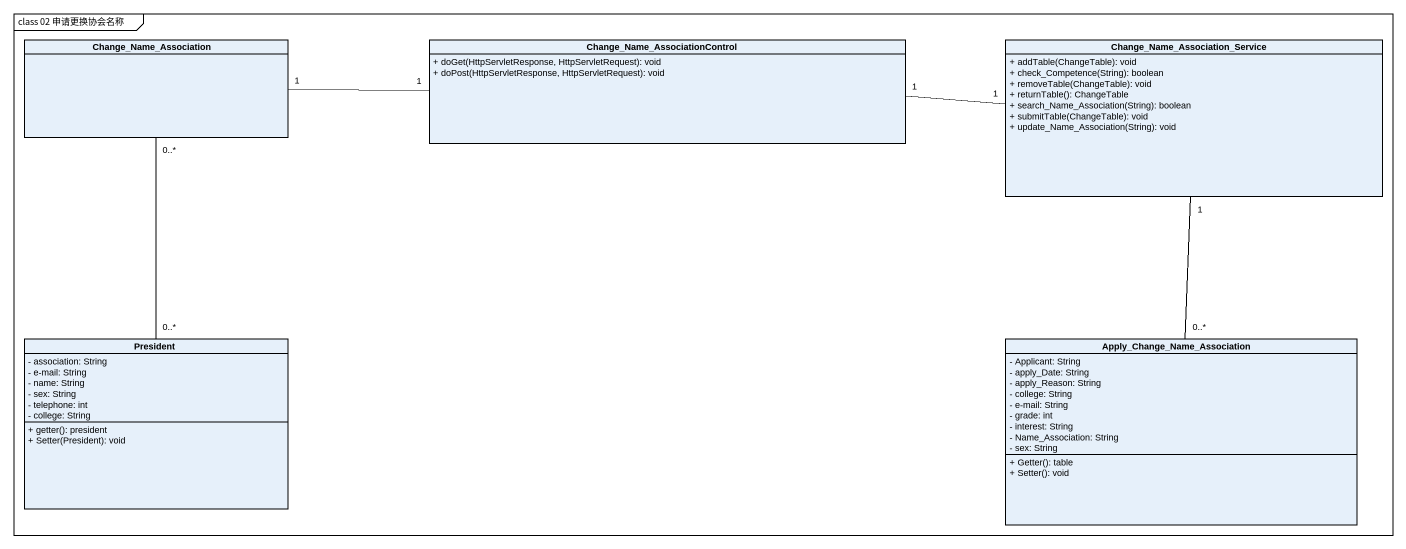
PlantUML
@startuml
mainframe class 02 申请更换协会名称
hide circle
hide empty members
skinparam classAttributeIconSize 0
class Change_Name_Association
class "Change_Name_AssociationControl" as Change_Name {
  + doGet(HttpServletResponse, HttpServletRequest): void
  + doPost(HttpServletResponse, HttpServletRequest): void
}
class "Change_Name_Association_Service" as Change_Name_Association_2 {
  + addTable(ChangeTable): void
  + check_Competence(String): boolean
  + removeTable(ChangeTable): void
  + returnTable(): ChangeTable
  + search_Name_Association(String): boolean
  + submitTable(ChangeTable): void
  + update_Name_Association(String): void
}
class President {
  - association: String
  - e-mail: String
  - name: String
  - sex: String
  - telephone: int
  - college: String
  + getter(): president
  + Setter(President): void
}
class "Apply_Change_Name_Association" as Apply_Change_Name {
  - Applicant: String
  - apply_Date: String
  - apply_Reason: String
  - college: String
  - e-mail: String
  - grade: int
  - interest: String
  - Name_Association: String
  - sex: String
  + Getter(): table
  + Setter(): void
}
Change_Name_Association "1" -right- "1" Change_Name
Change_Name "1" -right- "1" Change_Name_Association_2
President "0..*" -up- "0..*" Change_Name_Association
Apply_Change_Name "0..*" -up- "1" Change_Name_Association_2
@enduml
